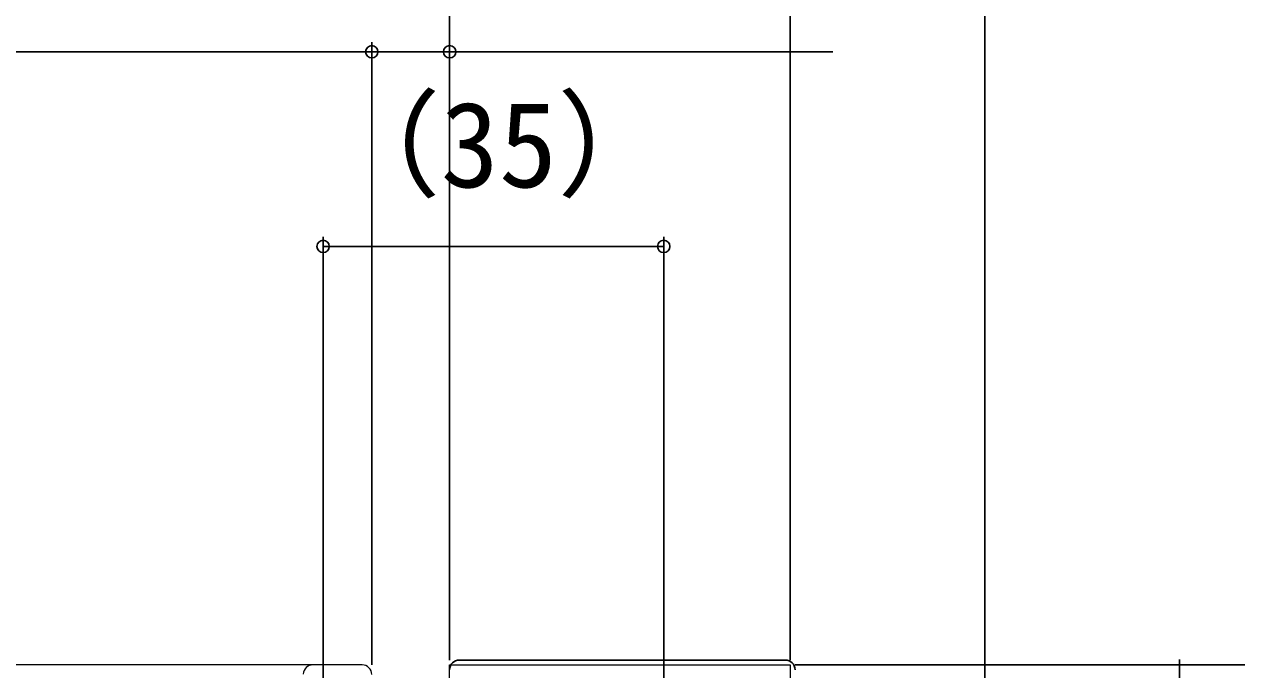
# Model space of a CAD drawing. Units: millimetres, scale not verified. Extents: x -525 to 525, y -783 to 779.
# Drawn here: x 143.3 to 267.9, y -421.3 to -355 of the extents above; entities that cross this region are included whole.
import ezdxf
from ezdxf.enums import TextEntityAlignment as Align

# ---------------------------------------------------------------- set-up
doc = ezdxf.new("R2010")
doc.units = ezdxf.units.MM
doc.header["$LTSCALE"] = 4
doc.layers.add('0-2_YKK_11', color=7, linetype='Continuous', lineweight=18)
doc.layers.add('0-4_YKK_12', color=2, linetype='Continuous', lineweight=18)
doc.layers.add('0-5_YKK_13', color=4, linetype='Continuous')
doc.layers.add('0-7_YKK_D', color=6, linetype='Continuous')
doc.styles.add('ＭＳ ゴシック', font='')
doc.styles.get('ＭＳ ゴシック').set_extended_font_data('MS Gothic')

msp = doc.modelspace()

# ---------------------------------------------------------------- linework, layer by layer
at = {"layer": '0-2_YKK_11', "color": 211}
msp.add_line((178.035, -420.8), (172.984, -420.8), dxfattribs=at)
at = {"layer": '0-2_YKK_11', "color": 30}
msp.add_lwpolyline([(187.035, -446.342), (187.035, -420.8), (222.035, -420.8), (222.035, -443.8)], dxfattribs=at)
at = {"layer": '0-2_YKK_11', "color": 211}
for centre, start, end in [((172.984, -421.8), 90, 176.99997), ((178.035, -421.8), 0.00001, 89.99999)]:
    msp.add_arc(centre, 1, start, end, dxfattribs=at)
at = {"layer": '0-4_YKK_12'}
msp.add_line((175.484, -420.8), (108.931, -420.8), dxfattribs=at)
at = {"layer": '0-5_YKK_13'}
msp.add_line((188.035, -420.3), (221.535, -420.3), dxfattribs=at)
for centre, major_axis in [((188.035, -421.3), (-0.707, 0.707)), ((221.535, -421.3), (0.707, 0.707))]:
    msp.add_ellipse(centre, major_axis=major_axis, ratio=0.999924, start_param=5.4978252, end_param=7.0685454, dxfattribs=at)
at = {"layer": '0-7_YKK_D'}
for p, q in [((187.035, -420.3), (187.035, -336.8)), ((187.035, -420.3), (187.035, -336.8)), ((222.035, -420.3), (222.035, -336.8)), ((222.035, -420.3), (222.035, -336.8)), ((242.035, -441.1), (242.035, -336.8)), ((179.035, -420.8), (179.035, -356.8)), ((179.035, -420.8), (179.035, -356.8)), ((187.035, -420.3), (187.035, -356.8)), ((-120.965, -357.8), (179.035, -357.8)), ((174.035, -441.1), (174.035, -376.8)), ((209.035, -450.8), (209.035, -376.8)), ((174.035, -377.8), (209.035, -377.8)), ((222.535, -420.8), (303.035, -420.8)), ((243.035, -420.8), (283.035, -420.8))]:
    msp.add_line(p, q, dxfattribs=at)
for points in [[(179.035, -357.8), (187.035, -357.8), (226.426, -357.8)], [(262.035, -451.8), (262.035, -441.8), (262.035, -420.25)]]:
    msp.add_lwpolyline(points, dxfattribs=at)
for centre in [(179.035, -357.8), (179.035, -357.8), (187.035, -357.8), (174.035, -377.8), (209.035, -377.8)]:
    msp.add_circle(centre, 0.637, dxfattribs=at)

# ---------------------------------------------------------------- texts
at = {"layer": '0-7_YKK_D', "style": 'ＭＳ ゴシック'}
msp.add_text('（35）', height=8.798, dxfattribs=at).set_placement((174.115, -374.368), align=Align.BOTTOM_LEFT)

doc.saveas('drawing.dxf')
